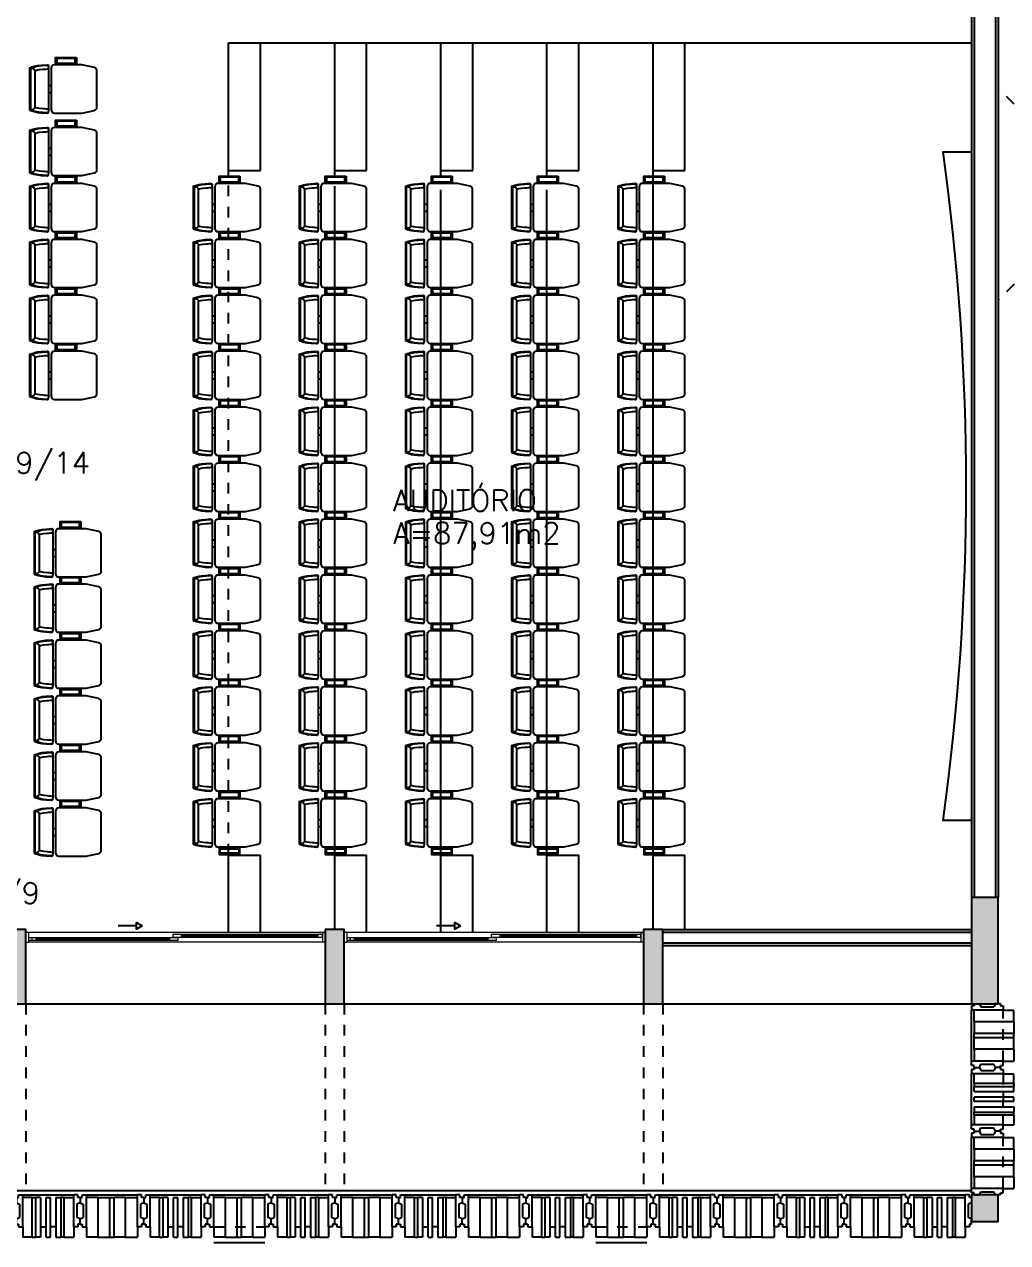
# Model space of a CAD drawing. Header units: metres. Extents: x -31 to 130, y -13 to 69.
# Drawn here: x 108.48 to 117.74, y -2.88 to 8.6 of the extents above; entities that cross this region are included whole.
import ezdxf

# ---------------------------------------------------------------- set-up
doc = ezdxf.new("R2010")
doc.units = ezdxf.units.M
doc.header["$LTSCALE"] = 0.002
doc.header["$MEASUREMENT"] = 0
doc.linetypes.add('HIDDEN', pattern=[9.525, 6.35, -3.175])
for name, color, linetype in [('ar-acesso', 2, 'CONTINUOUS'), ('ar-alv', 2, 'CONTINUOUS'), ('ar-armario180', 1, 'CONTINUOUS'), ('ar-brs', 2, 'CONTINUOUS'), ('ar-cal', 2, 'CONTINUOUS'), ('ar-estc', 1, 'CONTINUOUS'), ('ar-piso', 1, 'CONTINUOUS'), ('ar-proj', 1, 'HIDDEN'), ('ar-reboco', 2, 'CONTINUOUS'), ('AR-SIMB CONG', 1, 'CONTINUOUS'), ('brs-proj', 1, 'HIDDEN'), ('brs1', 2, 'CONTINUOUS'), ('brs2', 1, 'CONTINUOUS'), ('brs3', 1, 'CONTINUOUS'), ('brs4', 1, 'CONTINUOUS'), ('brs5', 1, 'CONTINUOUS'), ('ENDEREÇO', 2, 'CONTINUOUS'), ('esq-01', 1, 'CONTINUOUS'), ('esq-03', 1, 'HIDDEN'), ('estc-01', 3, 'CONTINUOUS'), ('h-estc', 3, 'CONTINUOUS'), ('mob-aud1', 1, 'CONTINUOUS'), ('mob-aud2', 1, 'CONTINUOUS'), ('TEXTO', 2, 'CONTINUOUS'), ('ÁREA', 2, 'CONTINUOUS')]:
    doc.layers.add(name, color=color, linetype=linetype)
doc.styles.add('UNB-100', font='simplex.shx', dxfattribs={"height": 0.2})
doc.styles.add('UNB1-100', font='simplex.shx', dxfattribs={"height": 0.2})

# ---------------------------------------------------------------- blocks, each defined once
blk = doc.blocks.new('plr01-01p')
at = {"layer": 'h-estc'}
blk.add_hatch(color=3, dxfattribs=at).paths.add_polyline_path([(0.09, 0.075), (-0.09, 0.075), (-0.09, -0.625), (0.09, -0.625)])
at = {"layer": 'estc-01', "color": 3}
blk.add_lwpolyline([(-0.09, 0.075), (-0.09, -0.625), (0.09, -0.625), (0.09, 0.075)], close=True, dxfattribs=at)
blk = doc.blocks.new('plr01-02p')
at = {"layer": 'h-estc'}
blk.add_hatch(color=3, dxfattribs=at).paths.add_polyline_path([(0.125, 0.375), (-0.125, 0.375), (-0.125, -0.625), (0.125, -0.625)])
at = {"layer": 'estc-01', "color": 3}
blk.add_lwpolyline([(-0.125, 0.375), (-0.125, -0.625), (0.125, -0.625), (0.125, 0.375)], close=True, dxfattribs=at)
blk = doc.blocks.new('brs01-01p-leste')
at = {"layer": 'brs1'}
for p, q in [((-3, 0.2), (-2.98, 0.2)), ((-3, 0.2), (-3, 0.15)), ((-3, 0.15), (-2.97, 0.137)), ((-2.98, 0.225), (-2.94, 0.225)), ((-2.98, 0.2), (-2.98, 0.225)), ((-2.97, 0.137), (-2.97, 0.013)), ((-2.94, -0.075), (-2.94, 0.225)), ((-2.42, 0.225), (-2.46, 0.225)), ((-2.46, -0.075), (-2.46, 0.225)), ((-2.4, 0.15), (-2.43, 0.137)), ((-2.43, 0.137), (-2.43, 0.013)), ((-2.42, 0.2), (-2.42, 0.225)), ((-2.4, 0.2), (-2.42, 0.2)), ((-2.4, 0.2), (-2.38, 0.2)), ((-2.4, 0.2), (-2.4, 0.15)), ((-2.4, 0.2), (-2.4, 0.15)), ((-2.4, 0.15), (-2.37, 0.137)), ((-2.38, 0.225), (-2.34, 0.225)), ((-2.38, 0.2), (-2.38, 0.225)), ((-2.37, 0.137), (-2.37, 0.013)), ((-2.34, -0.075), (-2.34, 0.225)), ((-1.82, 0.225), (-1.86, 0.225)), ((-1.86, -0.075), (-1.86, 0.225)), ((-1.8, 0.15), (-1.83, 0.137)), ((-1.83, 0.137), (-1.83, 0.013)), ((-1.82, 0.2), (-1.82, 0.225)), ((-1.8, 0.2), (-1.82, 0.2)), ((-1.8, 0.2), (-1.78, 0.2)), ((-1.8, 0.2), (-1.8, 0.15)), ((-1.8, 0.2), (-1.8, 0.15)), ((-1.8, 0.15), (-1.77, 0.137)), ((-1.78, 0.225), (-1.74, 0.225)), ((-1.78, 0.2), (-1.78, 0.225)), ((-1.77, 0.137), (-1.77, 0.013)), ((-1.74, -0.075), (-1.74, 0.225)), ((-1.22, 0.225), (-1.26, 0.225)), ((-1.26, -0.075), (-1.26, 0.225)), ((-1.2, 0.15), (-1.23, 0.137)), ((-1.23, 0.137), (-1.23, 0.013)), ((-1.22, 0.2), (-1.22, 0.225)), ((-1.2, 0.2), (-1.22, 0.2)), ((-1.2, 0.2), (-1.18, 0.2)), ((-1.2, 0.2), (-1.2, 0.15)), ((-1.2, 0.2), (-1.2, 0.15)), ((-1.2, 0.15), (-1.17, 0.137)), ((-1.18, 0.225), (-1.14, 0.225)), ((-1.18, 0.2), (-1.18, 0.225)), ((-1.17, 0.137), (-1.17, 0.013)), ((-1.14, -0.075), (-1.14, 0.225)), ((-0.62, 0.225), (-0.66, 0.225)), ((-0.66, -0.075), (-0.66, 0.225)), ((-0.6, 0.15), (-0.63, 0.137)), ((-0.63, 0.137), (-0.63, 0.013)), ((-0.62, 0.2), (-0.62, 0.225)), ((-0.6, 0.2), (-0.62, 0.2)), ((-0.6, 0.2), (-0.6, 0.15)), ((-0.6, 0.2), (-0.58, 0.2)), ((-0.6, 0.2), (-0.6, 0.15)), ((-0.6, 0.15), (-0.57, 0.137)), ((-0.58, 0.225), (-0.54, 0.225)), ((-0.58, 0.2), (-0.58, 0.225)), ((-0.57, 0.137), (-0.57, 0.013)), ((-0.54, -0.075), (-0.54, 0.225)), ((-0.02, 0.225), (-0.06, 0.225)), ((-0.06, -0.075), (-0.06, 0.225)), ((0, 0.15), (-0.03, 0.137)), ((-0.03, 0.137), (-0.03, 0.013)), ((-0.02, 0.2), (-0.02, 0.225)), ((0, 0.2), (-0.02, 0.2)), ((0, 0.2), (0, 0.15)), ((-3, 0), (-2.97, 0.013)), ((-2.4, 0), (-2.43, 0.013)), ((-2.4, 0), (-2.37, 0.013)), ((-1.8, 0), (-1.83, 0.013)), ((-1.8, 0), (-1.77, 0.013)), ((-1.2, 0), (-1.23, 0.013)), ((-1.2, 0), (-1.17, 0.013)), ((-0.6, 0), (-0.63, 0.013)), ((-0.6, 0), (-0.57, 0.013)), ((0, 0), (-0.03, 0.013)), ((-3, -0.05), (-3, 0)), ((-3, -0.05), (-2.98, -0.05)), ((-2.98, -0.05), (-2.98, -0.075)), ((-2.98, -0.075), (-2.94, -0.075)), ((-2.42, -0.075), (-2.46, -0.075)), ((-2.42, -0.05), (-2.42, -0.075)), ((-2.4, -0.05), (-2.42, -0.05)), ((-2.4, -0.05), (-2.4, 0)), ((-2.4, -0.05), (-2.4, 0)), ((-2.4, -0.05), (-2.38, -0.05)), ((-2.38, -0.05), (-2.38, -0.075)), ((-2.38, -0.075), (-2.34, -0.075)), ((-1.82, -0.075), (-1.86, -0.075)), ((-1.82, -0.05), (-1.82, -0.075)), ((-1.8, -0.05), (-1.82, -0.05)), ((-1.8, -0.05), (-1.8, 0)), ((-1.8, -0.05), (-1.8, 0)), ((-1.8, -0.05), (-1.78, -0.05)), ((-1.78, -0.05), (-1.78, -0.075)), ((-1.78, -0.075), (-1.74, -0.075)), ((-1.22, -0.075), (-1.26, -0.075)), ((-1.22, -0.05), (-1.22, -0.075)), ((-1.2, -0.05), (-1.22, -0.05)), ((-1.2, -0.05), (-1.2, 0)), ((-1.2, -0.05), (-1.2, 0)), ((-1.2, -0.05), (-1.18, -0.05)), ((-1.18, -0.05), (-1.18, -0.075)), ((-1.18, -0.075), (-1.14, -0.075)), ((-0.62, -0.075), (-0.66, -0.075)), ((-0.62, -0.05), (-0.62, -0.075)), ((-0.6, -0.05), (-0.62, -0.05)), ((-0.6, -0.05), (-0.6, 0)), ((-0.6, -0.05), (-0.6, 0)), ((-0.6, -0.05), (-0.58, -0.05)), ((-0.58, -0.05), (-0.58, -0.075)), ((-0.58, -0.075), (-0.54, -0.075)), ((-0.02, -0.075), (-0.06, -0.075)), ((-0.02, -0.05), (-0.02, -0.075)), ((0, -0.05), (-0.02, -0.05)), ((0, -0.05), (0, 0))]:
    blk.add_line(p, q, dxfattribs=at)
at = {"layer": 'brs2'}
for p, q in [((-2.94, 0.225), (-2.46, 0.225)), ((-2.34, 0.225), (-1.86, 0.225)), ((-2.229, 0.2), (-2.12, 0.2)), ((-1.971, 0.2), (-2.08, 0.2)), ((-1.74, 0.225), (-1.26, 0.225)), ((-1.14, 0.225), (-0.66, 0.225)), ((-1.029, 0.2), (-0.92, 0.2)), ((-0.771, 0.2), (-0.88, 0.2)), ((-0.54, 0.225), (-0.06, 0.225)), ((-2.772, -0.075), (-2.72, -0.075)), ((-2.628, -0.075), (-2.68, -0.075)), ((-1.572, -0.075), (-1.52, -0.075)), ((-1.428, -0.075), (-1.48, -0.075)), ((-0.372, -0.075), (-0.32, -0.075)), ((-0.228, -0.075), (-0.28, -0.075)), ((-2.229, -0.175), (-2.12, -0.175)), ((-1.971, -0.175), (-2.08, -0.175)), ((-1.029, -0.175), (-0.92, -0.175)), ((-0.771, -0.175), (-0.88, -0.175))]:
    blk.add_line(p, q, dxfattribs=at)
at = {"layer": 'brs3'}
for p, q in [((-2.82, 0.2), (-2.82, -0.175)), ((-2.772, 0.2), (-2.82, 0.2)), ((-2.772, 0.2), (-2.772, -0.175)), ((-2.628, 0.2), (-2.628, -0.175)), ((-2.628, 0.2), (-2.58, 0.2)), ((-2.58, 0.2), (-2.58, -0.175)), ((-2.12, -0.175), (-2.12, 0.2)), ((-2.12, 0.2), (-2.08, 0.2)), ((-2.08, -0.175), (-2.08, 0.2)), ((-1.62, 0.2), (-1.62, -0.175)), ((-1.572, 0.2), (-1.62, 0.2)), ((-1.572, 0.2), (-1.572, -0.175)), ((-1.428, 0.2), (-1.428, -0.175)), ((-1.428, 0.2), (-1.38, 0.2)), ((-1.38, 0.2), (-1.38, -0.175)), ((-0.92, -0.175), (-0.92, 0.2)), ((-0.92, 0.2), (-0.88, 0.2)), ((-0.88, -0.175), (-0.88, 0.2)), ((-0.42, 0.2), (-0.42, -0.175)), ((-0.372, 0.2), (-0.42, 0.2)), ((-0.372, 0.2), (-0.372, -0.175)), ((-0.228, 0.2), (-0.228, -0.175)), ((-0.228, 0.2), (-0.18, 0.2)), ((-0.18, 0.2), (-0.18, -0.175)), ((-2.772, -0.175), (-2.82, -0.175)), ((-2.628, -0.175), (-2.58, -0.175)), ((-2.12, -0.175), (-2.08, -0.175)), ((-1.572, -0.175), (-1.62, -0.175)), ((-1.428, -0.175), (-1.38, -0.175)), ((-0.92, -0.175), (-0.88, -0.175)), ((-0.372, -0.175), (-0.42, -0.175)), ((-0.228, -0.175), (-0.18, -0.175))]:
    blk.add_line(p, q, dxfattribs=at)
at = {"layer": 'brs4'}
for p, q in [((-2.85, 0.2), (-2.94, 0.2)), ((-2.85, -0.175), (-2.85, 0.2)), ((-2.85, 0.2), (-2.82, 0.2)), ((-2.72, -0.175), (-2.72, 0.2)), ((-2.72, 0.2), (-2.68, 0.2)), ((-2.68, -0.175), (-2.68, 0.2)), ((-2.55, 0.2), (-2.58, 0.2)), ((-2.55, 0.2), (-2.46, 0.2)), ((-2.55, -0.175), (-2.55, 0.2)), ((-2.229, 0.2), (-2.34, 0.2)), ((-2.229, -0.175), (-2.229, 0.2)), ((-1.971, 0.2), (-1.86, 0.2)), ((-1.971, -0.175), (-1.971, 0.2)), ((-1.65, 0.2), (-1.74, 0.2)), ((-1.65, -0.175), (-1.65, 0.2)), ((-1.65, 0.2), (-1.62, 0.2)), ((-1.52, -0.175), (-1.52, 0.2)), ((-1.52, 0.2), (-1.48, 0.2)), ((-1.48, -0.175), (-1.48, 0.2)), ((-1.35, 0.2), (-1.38, 0.2)), ((-1.35, 0.2), (-1.26, 0.2)), ((-1.35, -0.175), (-1.35, 0.2)), ((-1.029, 0.2), (-1.14, 0.2)), ((-1.029, -0.175), (-1.029, 0.2)), ((-0.771, 0.2), (-0.66, 0.2)), ((-0.771, -0.175), (-0.771, 0.2)), ((-0.45, 0.2), (-0.54, 0.2)), ((-0.45, -0.175), (-0.45, 0.2)), ((-0.45, 0.2), (-0.42, 0.2)), ((-0.32, -0.175), (-0.32, 0.2)), ((-0.32, 0.2), (-0.28, 0.2)), ((-0.28, -0.175), (-0.28, 0.2)), ((-0.15, 0.2), (-0.18, 0.2)), ((-0.15, 0.2), (-0.06, 0.2)), ((-0.15, -0.175), (-0.15, 0.2)), ((-2.94, -0.075), (-2.94, -0.175)), ((-2.46, -0.075), (-2.46, -0.175)), ((-2.34, -0.075), (-2.34, -0.175)), ((-1.86, -0.075), (-1.86, -0.175)), ((-1.74, -0.075), (-1.74, -0.175)), ((-1.26, -0.075), (-1.26, -0.175)), ((-1.14, -0.075), (-1.14, -0.175)), ((-0.66, -0.075), (-0.66, -0.175)), ((-0.54, -0.075), (-0.54, -0.175)), ((-0.06, -0.075), (-0.06, -0.175)), ((-2.85, -0.175), (-2.94, -0.175)), ((-2.85, -0.175), (-2.82, -0.175)), ((-2.72, -0.175), (-2.68, -0.175)), ((-2.55, -0.175), (-2.58, -0.175)), ((-2.55, -0.175), (-2.46, -0.175)), ((-2.229, -0.175), (-2.34, -0.175)), ((-1.971, -0.175), (-1.86, -0.175)), ((-1.65, -0.175), (-1.74, -0.175)), ((-1.65, -0.175), (-1.62, -0.175)), ((-1.52, -0.175), (-1.48, -0.175)), ((-1.35, -0.175), (-1.38, -0.175)), ((-1.35, -0.175), (-1.26, -0.175)), ((-1.029, -0.175), (-1.14, -0.175)), ((-0.771, -0.175), (-0.66, -0.175)), ((-0.45, -0.175), (-0.54, -0.175)), ((-0.45, -0.175), (-0.42, -0.175)), ((-0.32, -0.175), (-0.28, -0.175)), ((-0.15, -0.175), (-0.18, -0.175)), ((-0.15, -0.175), (-0.06, -0.175))]:
    blk.add_line(p, q, dxfattribs=at)
blk = doc.blocks.new('BRS01-03C')
at = {"layer": 'brs-proj'}
blk.add_line((0.54, 0.075), (0.06, 0.075), dxfattribs=at)
at = {"layer": 'brs1'}
for p, q in [((0, 0.05), (0.02, 0.05)), ((0, 0.05), (0, 0)), ((0, 0), (0.03, -0.013)), ((0.02, 0.075), (0.06, 0.075)), ((0.02, 0.05), (0.02, 0.075)), ((0.06, 0.075), (0.06, -0.225)), ((0.54, 0.075), (0.54, -0.225)), ((0.58, 0.075), (0.54, 0.075)), ((0.6, 0), (0.57, -0.013)), ((0.58, 0.05), (0.58, 0.075)), ((0.6, 0.05), (0.58, 0.05)), ((0.6, 0.05), (0.6, 0)), ((0.03, -0.137), (0.03, -0.013)), ((0.57, -0.137), (0.57, -0.013)), ((0, -0.15), (0.03, -0.137)), ((0, -0.2), (0, -0.15)), ((0, -0.2), (0.02, -0.2)), ((0.02, -0.2), (0.02, -0.225)), ((0.02, -0.225), (0.06, -0.225)), ((0.58, -0.225), (0.54, -0.225)), ((0.6, -0.15), (0.57, -0.137)), ((0.58, -0.2), (0.58, -0.225)), ((0.6, -0.2), (0.58, -0.2)), ((0.6, -0.2), (0.6, -0.15))]:
    blk.add_line(p, q, dxfattribs=at)
at = {"layer": 'brs2'}
blk.add_line((0.54, -0.225), (0.06, -0.225), dxfattribs=at)
at = {"layer": 'brs3'}
for p, q in [((0.28, 0.175), (0.28, -0.2)), ((0.32, 0.175), (0.28, 0.175)), ((0.32, 0.175), (0.32, -0.2)), ((0.32, -0.2), (0.28, -0.2))]:
    blk.add_line(p, q, dxfattribs=at)
at = {"layer": 'brs4'}
for p, q in [((0.06, 0.075), (0.06, 0.175)), ((0.171, 0.175), (0.06, 0.175)), ((0.171, 0.175), (0.171, -0.2)), ((0.429, 0.175), (0.54, 0.175)), ((0.429, 0.175), (0.429, -0.2)), ((0.54, 0.075), (0.54, 0.175)), ((0.171, -0.2), (0.06, -0.2)), ((0.429, -0.2), (0.54, -0.2))]:
    blk.add_line(p, q, dxfattribs=at)
at = {"layer": 'brs4', "color": 1}
for p, q in [((0.171, 0.175), (0.28, 0.175)), ((0.429, 0.175), (0.32, 0.175)), ((0.171, -0.2), (0.28, -0.2)), ((0.429, -0.2), (0.32, -0.2))]:
    blk.add_line(p, q, dxfattribs=at)
at = {"layer": 'brs5'}
blk.add_line((0.54, 0.225), (0.06, 0.225), dxfattribs=at)
blk = doc.blocks.new('BRS01-02C')
at = {"layer": 'brs-proj'}
for p, q in [((0.06, 0.075), (0.228, 0.075)), ((0.28, 0.075), (0.32, 0.075)), ((0.54, 0.075), (0.372, 0.075))]:
    blk.add_line(p, q, dxfattribs=at)
at = {"layer": 'brs1'}
for p, q in [((0, 0.05), (0.02, 0.05)), ((0, 0.05), (0, 0)), ((0, 0), (0.03, -0.013)), ((0.02, 0.075), (0.06, 0.075)), ((0.02, 0.05), (0.02, 0.075)), ((0.06, 0.075), (0.06, -0.225)), ((0.54, 0.075), (0.54, -0.225)), ((0.58, 0.075), (0.54, 0.075)), ((0.6, 0), (0.57, -0.013)), ((0.58, 0.05), (0.58, 0.075)), ((0.6, 0.05), (0.58, 0.05)), ((0.6, 0.05), (0.6, 0)), ((0.03, -0.137), (0.03, -0.013)), ((0.57, -0.137), (0.57, -0.013)), ((0, -0.15), (0.03, -0.137)), ((0, -0.2), (0, -0.15)), ((0, -0.2), (0.02, -0.2)), ((0.02, -0.2), (0.02, -0.225)), ((0.02, -0.225), (0.06, -0.225)), ((0.58, -0.225), (0.54, -0.225)), ((0.6, -0.15), (0.57, -0.137)), ((0.58, -0.2), (0.58, -0.225)), ((0.6, -0.2), (0.58, -0.2)), ((0.6, -0.2), (0.6, -0.15))]:
    blk.add_line(p, q, dxfattribs=at)
at = {"layer": 'brs2'}
for p, q in [((0.228, 0.075), (0.28, 0.075)), ((0.372, 0.075), (0.32, 0.075)), ((0.54, -0.225), (0.06, -0.225))]:
    blk.add_line(p, q, dxfattribs=at)
at = {"layer": 'brs3'}
for p, q in [((0.18, -0.2), (0.18, 0.175)), ((0.228, 0.175), (0.18, 0.175)), ((0.228, -0.2), (0.228, 0.175)), ((0.372, -0.2), (0.372, 0.175)), ((0.372, 0.175), (0.42, 0.175)), ((0.42, -0.2), (0.42, 0.175)), ((0.228, -0.2), (0.18, -0.2)), ((0.372, -0.2), (0.42, -0.2))]:
    blk.add_line(p, q, dxfattribs=at)
at = {"layer": 'brs4'}
for p, q in [((0.06, 0.075), (0.06, 0.175)), ((0.15, 0.175), (0.06, 0.175)), ((0.15, 0.175), (0.15, -0.2)), ((0.28, 0.175), (0.28, -0.2)), ((0.32, 0.175), (0.28, 0.175)), ((0.32, 0.175), (0.32, -0.2)), ((0.45, 0.175), (0.54, 0.175)), ((0.45, 0.175), (0.45, -0.2)), ((0.54, 0.075), (0.54, 0.175)), ((0.15, -0.2), (0.06, -0.2)), ((0.32, -0.2), (0.28, -0.2)), ((0.45, -0.2), (0.54, -0.2))]:
    blk.add_line(p, q, dxfattribs=at)
at = {"layer": 'brs4', "color": 3}
for p, q in [((0.15, 0.175), (0.18, 0.175)), ((0.45, 0.175), (0.42, 0.175)), ((0.15, -0.2), (0.18, -0.2)), ((0.45, -0.2), (0.42, -0.2))]:
    blk.add_line(p, q, dxfattribs=at)
at = {"layer": 'brs5'}
for p, q in [((0.228, 0.225), (0.06, 0.225)), ((0.32, 0.225), (0.28, 0.225)), ((0.372, 0.225), (0.54, 0.225))]:
    blk.add_line(p, q, dxfattribs=at)
blk = doc.blocks.new('cad-aud-04p')
at = {"layer": 'mob-aud1'}
for p, q in [((-0.2, 0), (0.2, 0)), ((-0.202, -0.178), (-0.209, -0.178)), ((-0.202, -0.178), (0.202, -0.178)), ((0.202, -0.207), (-0.202, -0.207)), ((0.202, -0.178), (0.209, -0.178)), ((-0.23, -0.236), (-0.23, -0.489)), ((0.23, -0.489), (0.23, -0.236)), ((-0.23, -0.489), (-0.205, -0.608)), ((0.205, -0.608), (0.23, -0.489)), ((-0.177, -0.63), (0.177, -0.63))]:
    blk.add_line(p, q, dxfattribs=at)
for points in [[(-0.296, -0.44), (-0.233, -0.44), (-0.233, -0.245), (-0.296, -0.245)], [(0.297, -0.44), (0.234, -0.44), (0.234, -0.245), (0.297, -0.245)]]:
    blk.add_lwpolyline(points, close=True, dxfattribs=at)
for centre, start, end in [((-0.202, -0.236), 90, 180), ((0.202, -0.236), 360, 90), ((-0.177, -0.602), 192.2251, 270), ((0.177, -0.602), 270, 347.7749)]:
    blk.add_arc(centre, 0.0282, start, end, dxfattribs=at)
for points, knots in [([(-0.2, 0), (-0.204, -0.014), (-0.215, -0.046), (-0.223, -0.079), (-0.228, -0.166)], [0, 0, 0, 0, 0.0442844, 0.1009467, 0.1009467, 0.1009467, 0.1009467]), ([(0.2, 0), (0.204, -0.014), (0.215, -0.046), (0.223, -0.079), (0.228, -0.166)], [0, 0, 0, 0, 0.0442844, 0.1009467, 0.1009467, 0.1009467, 0.1009467]), ([(-0.228, -0.166), (-0.227, -0.169), (-0.225, -0.178), (-0.216, -0.178), (-0.209, -0.178)], [0, 0, 0, 0, 0.0076176, 0.02477159, 0.02477159, 0.02477159, 0.02477159]), ([(0.228, -0.166), (0.227, -0.169), (0.225, -0.178), (0.216, -0.178), (0.209, -0.178)], [0, 0, 0, 0, 0.0076176, 0.02477159, 0.02477159, 0.02477159, 0.02477159])]:
    blk.add_open_spline(points, degree=3, knots=knots, dxfattribs=at)
at = {"layer": 'mob-aud2'}
for p, q in [((-0.2, 0), (-0.196, -0.008)), ((-0.196, -0.008), (0.196, -0.008)), ((-0.196, -0.023), (-0.196, -0.008)), ((-0.171, -0.048), (0.171, -0.048)), ((0.196, -0.008), (0.2, 0)), ((0.196, -0.023), (0.196, -0.008)), ((-0.033, -0.178), (-0.033, -0.207)), ((0.033, -0.178), (0.033, -0.207)), ((-0.286, -0.255), (-0.296, -0.245)), ((-0.243, -0.255), (-0.233, -0.245)), ((0.244, -0.255), (0.234, -0.245)), ((0.287, -0.255), (0.297, -0.245)), ((-0.286, -0.43), (-0.296, -0.44)), ((-0.243, -0.43), (-0.233, -0.44)), ((0.244, -0.43), (0.234, -0.44)), ((0.287, -0.43), (0.297, -0.44))]:
    blk.add_line(p, q, dxfattribs=at)
for points in [[(-0.243, -0.43), (-0.286, -0.43), (-0.286, -0.255), (-0.243, -0.255)], [(0.244, -0.43), (0.287, -0.43), (0.287, -0.255), (0.244, -0.255)]]:
    blk.add_lwpolyline(points, close=True, dxfattribs=at)
for centre, start, end in [((-0.171, -0.023), 180, 270), ((0.171, -0.023), 270, 360)]:
    blk.add_arc(centre, 0.0245, start, end, dxfattribs=at)
for points, knots in [([(-0.196, -0.008), (-0.2, -0.022), (-0.211, -0.054), (-0.219, -0.087), (-0.223, -0.175)], [0, 0, 0, 0, 0.0442844, 0.1009467, 0.1009467, 0.1009467, 0.1009467]), ([(-0.171, -0.048), (-0.176, -0.062), (-0.183, -0.082), (-0.188, -0.172), (-0.19, -0.178)], [0, 0, 0, 0, 0.04428442, 0.06423992, 0.06423992, 0.06423992, 0.06423992]), ([(0.171, -0.048), (0.176, -0.062), (0.183, -0.082), (0.188, -0.172), (0.19, -0.178)], [0, 0, 0, 0, 0.04428442, 0.06423992, 0.06423992, 0.06423992, 0.06423992]), ([(0.196, -0.008), (0.2, -0.022), (0.211, -0.054), (0.219, -0.087), (0.223, -0.175)], [0, 0, 0, 0, 0.0442844, 0.1009467, 0.1009467, 0.1009467, 0.1009467])]:
    blk.add_open_spline(points, degree=3, knots=knots, dxfattribs=at)
blk = doc.blocks.new('cad-aud-03p')
at = {"layer": 'mob-aud1', "color": 1}
for p, q in [((-0.2, 0), (0.2, 0)), ((-0.202, -0.178), (-0.209, -0.178)), ((-0.202, -0.178), (0.202, -0.178)), ((0.202, -0.207), (-0.202, -0.207)), ((0.202, -0.178), (0.209, -0.178)), ((-0.23, -0.236), (-0.23, -0.489)), ((0.23, -0.489), (0.23, -0.236)), ((-0.23, -0.489), (-0.205, -0.608)), ((0.205, -0.608), (0.23, -0.489)), ((-0.177, -0.63), (0.177, -0.63))]:
    blk.add_line(p, q, dxfattribs=at)
blk.add_lwpolyline([(-0.296, -0.44), (-0.233, -0.44), (-0.233, -0.245), (-0.296, -0.245)], close=True, dxfattribs=at)
for centre, start, end in [((-0.202, -0.236), 90, 180), ((0.202, -0.236), 360, 90), ((-0.177, -0.602), 192.2251, 270), ((0.177, -0.602), 270, 347.7749)]:
    blk.add_arc(centre, 0.0282, start, end, dxfattribs=at)
for points, knots in [([(-0.2, 0), (-0.204, -0.014), (-0.215, -0.046), (-0.223, -0.079), (-0.228, -0.166)], [0, 0, 0, 0, 0.0442844, 0.1009467, 0.1009467, 0.1009467, 0.1009467]), ([(0.2, 0), (0.204, -0.014), (0.215, -0.046), (0.223, -0.079), (0.228, -0.166)], [0, 0, 0, 0, 0.0442844, 0.1009467, 0.1009467, 0.1009467, 0.1009467]), ([(-0.228, -0.166), (-0.227, -0.169), (-0.225, -0.178), (-0.216, -0.178), (-0.209, -0.178)], [0, 0, 0, 0, 0.0076176, 0.02477159, 0.02477159, 0.02477159, 0.02477159]), ([(0.228, -0.166), (0.227, -0.169), (0.225, -0.178), (0.216, -0.178), (0.209, -0.178)], [0, 0, 0, 0, 0.0076176, 0.02477159, 0.02477159, 0.02477159, 0.02477159])]:
    blk.add_open_spline(points, degree=3, knots=knots, dxfattribs=at)
at = {"layer": 'mob-aud2', "color": 1}
for p, q in [((-0.2, 0), (-0.196, -0.008)), ((-0.196, -0.008), (0.196, -0.008)), ((-0.196, -0.023), (-0.196, -0.008)), ((-0.171, -0.048), (0.171, -0.048)), ((0.196, -0.008), (0.2, 0)), ((0.196, -0.023), (0.196, -0.008)), ((-0.033, -0.178), (-0.033, -0.207)), ((0.033, -0.178), (0.033, -0.207)), ((-0.286, -0.255), (-0.296, -0.245)), ((-0.243, -0.255), (-0.233, -0.245)), ((-0.286, -0.43), (-0.296, -0.44)), ((-0.243, -0.43), (-0.233, -0.44))]:
    blk.add_line(p, q, dxfattribs=at)
blk.add_lwpolyline([(-0.243, -0.43), (-0.286, -0.43), (-0.286, -0.255), (-0.243, -0.255)], close=True, dxfattribs=at)
for centre, start, end in [((-0.171, -0.023), 180, 270), ((0.171, -0.023), 270, 360)]:
    blk.add_arc(centre, 0.0245, start, end, dxfattribs=at)
for points, knots in [([(-0.196, -0.008), (-0.2, -0.022), (-0.211, -0.054), (-0.219, -0.087), (-0.223, -0.175)], [0, 0, 0, 0, 0.0442844, 0.1009467, 0.1009467, 0.1009467, 0.1009467]), ([(-0.171, -0.048), (-0.176, -0.062), (-0.183, -0.082), (-0.188, -0.172), (-0.19, -0.178)], [0, 0, 0, 0, 0.04428442, 0.06423992, 0.06423992, 0.06423992, 0.06423992]), ([(0.171, -0.048), (0.176, -0.062), (0.183, -0.082), (0.188, -0.172), (0.19, -0.178)], [0, 0, 0, 0, 0.04428442, 0.06423992, 0.06423992, 0.06423992, 0.06423992]), ([(0.196, -0.008), (0.2, -0.022), (0.211, -0.054), (0.219, -0.087), (0.223, -0.175)], [0, 0, 0, 0, 0.0442844, 0.1009467, 0.1009467, 0.1009467, 0.1009467])]:
    blk.add_open_spline(points, degree=3, knots=knots, dxfattribs=at)

msp = doc.modelspace()

# ---------------------------------------------------------------- hatches: boundary and pattern name
at = {"layer": 'h-estc'}
h = msp.add_hatch(color=8, dxfattribs=at)
h.paths.add_polyline_path([(117.65, -2.575), (117.4, -2.575), (117.4, -2.675), (117.65, -2.675)])
h.paths.add_polyline_path([(117.65, -2.425), (117.625, -2.425), (117.4, -2.425), (117.4, -2.575), (117.65, -2.575)])

# ---------------------------------------------------------------- linework, layer by layer
at = {"layer": 'ar-acesso'}
msp.add_line((99.4, -2.385), (117.4, -2.385), dxfattribs=at)
at = {"layer": 'ar-alv'}
for p, q in [((117.425, 9.924), (117.425, 0.375)), ((117.625, 9.924), (117.625, 0.375)), ((114.49, 0.05), (117.4, 0.05)), ((114.49, -0.05), (117.4, -0.05))]:
    msp.add_line(p, q, dxfattribs=at)
at = {"layer": 'ar-armario180'}
msp.add_lwpolyline([(117.4, 1.1), (117.132, 1.1, 0.069304), (117.132, 7.4), (117.4, 7.4)], format="xyb", dxfattribs=at)
at = {"layer": 'ar-cal'}
for p, q in [((110.4, 8.425), (117.4, 8.425)), ((110.4, 7.171), (110.4, 8.425)), ((110.4, 0.046), (110.4, 0.782))]:
    msp.add_line(p, q, dxfattribs=at)
at = {"layer": 'ar-estc'}
msp.add_lwpolyline([(117.4, -2.675), (117.65, -2.675), (117.65, -2.425), (117.4, -2.425)], close=True, dxfattribs=at)
at = {"layer": 'ar-piso'}
for p, q in [((110.7, 7.225), (110.7, 8.425)), ((111.4, 7.171), (111.4, 8.425)), ((111.7, 7.225), (111.7, 8.425)), ((112.4, 7.171), (112.4, 8.425)), ((112.4, 7.171), (112.4, 8.425)), ((112.7, 7.225), (112.7, 8.425)), ((113.4, 7.171), (113.4, 8.425)), ((113.7, 7.225), (113.7, 8.425)), ((114.4, 7.171), (114.4, 8.425)), ((114.7, 7.225), (114.7, 8.425)), ((110.4, 7.225), (110.7, 7.225)), ((111.4, 7.225), (111.7, 7.225)), ((112.4, 7.225), (112.7, 7.225)), ((113.4, 7.225), (113.7, 7.225)), ((114.4, 7.225), (114.7, 7.225)), ((110.4, 0.775), (110.7, 0.775)), ((110.7, 0.046), (110.7, 0.775)), ((111.4, 0.775), (111.7, 0.775)), ((111.4, 0.075), (111.4, 0.775)), ((111.7, 0.046), (111.7, 0.775)), ((112.4, 0.046), (112.4, 0.782)), ((112.4, 0.775), (112.7, 0.775)), ((112.4, 0.602), (112.4, 0.707)), ((112.7, 0.046), (112.7, 0.775)), ((113.4, 0.775), (113.7, 0.775)), ((113.4, 0.046), (113.4, 0.775)), ((113.7, 0.046), (113.7, 0.775)), ((114.4, 0.075), (114.4, 0.782)), ((114.4, 0.775), (114.7, 0.775)), ((114.7, 0.075), (114.7, 0.775)), ((108.475, -0.625), (111.325, -0.625)), ((111.475, -0.625), (114.31, -0.625)), ((114.49, -0.625), (117.4, -0.625))]:
    msp.add_line(p, q, dxfattribs=at)
at = {"layer": 'ar-proj'}
for p, q in [((118.65, 7), (117.65, 8)), ((110.4, 0.782), (110.4, 7.171)), ((118.65, 7), (117.65, 6)), ((108.49, -0.625), (108.49, -2.425)), ((111.31, -0.625), (111.31, -2.425)), ((111.49, -0.625), (111.49, -2.425)), ((114.31, -0.625), (114.31, -2.425)), ((114.49, -0.625), (114.49, -2.425))]:
    msp.add_line(p, q, dxfattribs=at)
at = {"layer": 'ar-reboco'}
for p, q in [((117.65, 13.625), (117.65, 0.375)), ((117.4, 9.925), (117.4, 0.375)), ((114.49, 0.075), (117.4, 0.075)), ((114.49, -0.075), (117.4, -0.075))]:
    msp.add_line(p, q, dxfattribs=at)
at = {"layer": 'AR-SIMB CONG', "ltscale": 0.1}
for p, q in [((109.532, 0.108), (109.359, 0.108)), ((112.532, 0.108), (112.359, 0.108))]:
    msp.add_line(p, q, dxfattribs=at)
for points in [[(109.586, 0.108), (109.532, 0.078), (109.532, 0.139)], [(112.586, 0.108), (112.532, 0.078), (112.532, 0.139)]]:
    msp.add_lwpolyline(points, close=True, dxfattribs=at)
at = {"layer": 'esq-01', "linetype": 'Continuous', "lineweight": 5}
for p, q in [((111.31, 0.046), (108.515, 0.046)), ((109.954, 0.03), (111.245, 0.03)), ((114.31, 0.046), (111.515, 0.046)), ((112.954, 0.03), (114.245, 0.03)), ((111.285, -0.046), (108.515, -0.046)), ((108.584, 0), (109.846, 0)), ((109.846, -0.03), (108.584, -0.03)), ((111.245, 0), (109.954, 0)), ((114.285, -0.046), (111.515, -0.046)), ((111.584, 0), (112.846, 0)), ((112.846, -0.03), (111.584, -0.03)), ((114.245, 0), (112.954, 0))]:
    msp.add_line(p, q, dxfattribs=at)
at = {"layer": 'esq-03', "linetype": 'Continuous', "lineweight": 5}
for p, q in [((108.515, 0.046), (108.49, 0.046)), ((108.515, 0.046), (108.515, -0.046)), ((109.875, 0.03), (109.875, 0)), ((109.875, 0.03), (109.954, 0.03)), ((109.954, 0.03), (109.954, 0)), ((111.245, 0), (111.245, 0.03)), ((111.245, 0.03), (111.285, 0.03)), ((111.285, 0.046), (111.31, 0.046)), ((111.285, 0.046), (111.285, -0.046)), ((111.515, 0.046), (111.49, 0.046)), ((111.515, 0.046), (111.515, -0.046)), ((112.875, 0.03), (112.875, 0)), ((112.875, 0.03), (112.954, 0.03)), ((112.954, 0.03), (112.954, 0)), ((114.245, 0), (114.245, 0.03)), ((114.245, 0.03), (114.285, 0.03)), ((114.285, 0.046), (114.31, 0.046)), ((114.285, 0.046), (114.285, -0.046)), ((108.49, -0.046), (108.515, -0.046)), ((108.515, 0), (108.544, 0)), ((108.544, -0.03), (108.515, -0.03)), ((108.544, 0), (108.544, -0.03)), ((108.544, 0), (108.584, 0)), ((108.584, -0.03), (108.544, -0.03)), ((108.584, 0), (108.584, -0.03)), ((109.846, -0.03), (109.846, 0)), ((109.846, 0), (109.925, 0)), ((109.925, -0.03), (109.846, -0.03)), ((109.954, 0), (109.875, 0)), ((111.285, 0), (111.245, 0)), ((111.31, -0.046), (111.285, -0.046)), ((111.49, -0.046), (111.515, -0.046)), ((111.515, 0), (111.544, 0)), ((111.544, -0.03), (111.515, -0.03)), ((111.544, 0), (111.544, -0.03)), ((111.544, 0), (111.584, 0)), ((111.584, -0.03), (111.544, -0.03)), ((111.584, 0), (111.584, -0.03)), ((112.846, -0.03), (112.846, 0)), ((112.846, 0), (112.925, 0)), ((112.925, -0.03), (112.846, -0.03)), ((112.954, 0), (112.875, 0)), ((114.285, 0), (114.245, 0)), ((114.31, -0.046), (114.285, -0.046))]:
    msp.add_line(p, q, dxfattribs=at)
at = {"layer": 'esq-03', "linetype": 'Continuous', "lineweight": 0}
for p, q in [((111.245, 0.017), (109.954, 0.017)), ((111.245, 0.012), (109.954, 0.012)), ((111.285, 0), (111.285, 0.03)), ((114.245, 0.017), (112.954, 0.017)), ((114.245, 0.012), (112.954, 0.012)), ((114.285, 0), (114.285, 0.03)), ((108.515, 0), (108.515, -0.03)), ((109.846, -0.013), (108.584, -0.013)), ((109.846, -0.018), (108.584, -0.018)), ((109.925, -0.03), (109.925, 0)), ((111.515, 0), (111.515, -0.03)), ((112.846, -0.013), (111.584, -0.013)), ((112.846, -0.018), (111.584, -0.018)), ((112.925, -0.03), (112.925, 0))]:
    msp.add_line(p, q, dxfattribs=at)
at = {"layer": 'mob-aud2'}
for p, q in [((114.4, 0.782), (114.4, 7.152)), ((111.4, 0.775), (111.4, 7.075)), ((112.4, 0.782), (112.4, 7.041)), ((113.4, 0.782), (113.4, 7.041))]:
    msp.add_line(p, q, dxfattribs=at)

# ---------------------------------------------------------------- block references
at = {"layer": 'ar-brs'}
for name, p, rotation in [('BRS01-03C', (117.625, -0.625), 270), ('BRS01-02C', (117.625, -1.225), 270), ('BRS01-03C', (117.625, -1.825), 270), ('BRS01-03C', (110.8, -2.65), 180), ('BRS01-03C', (114.4, -2.65), 180)]:
    msp.add_blockref(name, p, dxfattribs=dict(at, rotation=rotation))
for p in [(110.2, -2.65), (113.8, -2.65), (117.4, -2.65)]:
    msp.add_blockref('brs01-01p-leste', p, dxfattribs=at)
at = {"layer": 'ar-estc'}
for name, p in [('plr01-02p', (117.525, 0)), ('plr01-01p', (108.4, 0)), ('plr01-01p', (111.4, 0)), ('plr01-01p', (114.4, 0))]:
    msp.add_blockref(name, p, dxfattribs=at)
at = {"layer": 'mob-aud2', "xscale": -1, "rotation": 90}
for name, p in [('cad-aud-03p', (108.525, 7.992)), ('cad-aud-03p', (108.525, 7.402)), ('cad-aud-03p', (108.525, 6.875)), ('cad-aud-03p', (110.066, 6.875)), ('cad-aud-03p', (111.066, 6.875)), ('cad-aud-03p', (112.066, 6.875)), ('cad-aud-03p', (113.066, 6.875)), ('cad-aud-03p', (114.066, 6.875)), ('cad-aud-03p', (108.525, 6.348)), ('cad-aud-03p', (110.066, 6.348)), ('cad-aud-03p', (111.066, 6.348)), ('cad-aud-03p', (112.066, 6.348)), ('cad-aud-03p', (113.066, 6.348)), ('cad-aud-03p', (114.066, 6.348)), ('cad-aud-03p', (108.525, 5.821)), ('cad-aud-03p', (110.066, 5.821)), ('cad-aud-03p', (111.066, 5.821)), ('cad-aud-03p', (112.066, 5.821)), ('cad-aud-03p', (113.066, 5.821)), ('cad-aud-03p', (114.066, 5.821)), ('cad-aud-03p', (108.525, 5.294)), ('cad-aud-03p', (110.066, 5.294)), ('cad-aud-03p', (111.066, 5.294)), ('cad-aud-03p', (112.066, 5.294)), ('cad-aud-03p', (113.066, 5.294)), ('cad-aud-03p', (114.066, 5.294)), ('cad-aud-03p', (110.066, 4.767)), ('cad-aud-03p', (111.066, 4.767)), ('cad-aud-03p', (112.066, 4.767)), ('cad-aud-03p', (113.066, 4.767)), ('cad-aud-03p', (114.066, 4.767)), ('cad-aud-03p', (110.066, 4.24)), ('cad-aud-03p', (111.066, 4.24)), ('cad-aud-03p', (112.066, 4.24)), ('cad-aud-03p', (113.066, 4.24)), ('cad-aud-03p', (114.066, 4.24)), ('cad-aud-03p', (108.566, 3.622)), ('cad-aud-03p', (110.066, 3.713)), ('cad-aud-03p', (111.066, 3.713)), ('cad-aud-03p', (112.066, 3.713)), ('cad-aud-03p', (113.066, 3.713)), ('cad-aud-03p', (114.066, 3.713)), ('cad-aud-03p', (110.066, 3.186)), ('cad-aud-03p', (111.066, 3.186)), ('cad-aud-03p', (112.066, 3.186)), ('cad-aud-03p', (113.066, 3.186)), ('cad-aud-03p', (114.066, 3.186)), ('cad-aud-03p', (108.566, 3.101)), ('cad-aud-03p', (108.566, 2.574)), ('cad-aud-03p', (110.066, 2.66)), ('cad-aud-03p', (111.066, 2.66)), ('cad-aud-03p', (112.066, 2.66)), ('cad-aud-03p', (113.066, 2.66)), ('cad-aud-03p', (114.066, 2.66)), ('cad-aud-03p', (110.066, 2.133)), ('cad-aud-03p', (111.066, 2.133)), ('cad-aud-03p', (112.066, 2.133)), ('cad-aud-03p', (113.066, 2.133)), ('cad-aud-03p', (114.066, 2.133)), ('cad-aud-03p', (108.566, 2.047)), ('cad-aud-03p', (110.066, 1.606)), ('cad-aud-03p', (111.066, 1.606)), ('cad-aud-03p', (112.066, 1.606)), ('cad-aud-03p', (113.066, 1.606)), ('cad-aud-03p', (114.066, 1.606)), ('cad-aud-03p', (108.566, 1.52)), ('cad-aud-03p', (108.566, 0.993)), ('cad-aud-04p', (110.066, 1.079)), ('cad-aud-04p', (111.066, 1.079)), ('cad-aud-04p', (112.066, 1.079)), ('cad-aud-04p', (113.066, 1.079)), ('cad-aud-04p', (114.066, 1.079))]:
    msp.add_blockref(name, p, dxfattribs=at)

# ---------------------------------------------------------------- texts
at = {"layer": 'ENDEREÇO', "style": 'UNB-100'}
for s, p in [('AT-109/14', (107.533, 4.371)), ('AT-109/9', (107.233, 0.317))]:
    msp.add_text(s, height=0.2, dxfattribs=at).set_placement(p)
at = {"layer": 'TEXTO', "style": 'UNB1-100'}
msp.add_text('AUDITÓRIO', height=0.2, dxfattribs=at).set_placement((111.949, 4.015))
at = {"layer": 'ÁREA', "style": 'UNB1-100'}
msp.add_text('A=87,91m2', height=0.2, dxfattribs=at).set_placement((111.95, 3.707))

doc.saveas('drawing.dxf')
